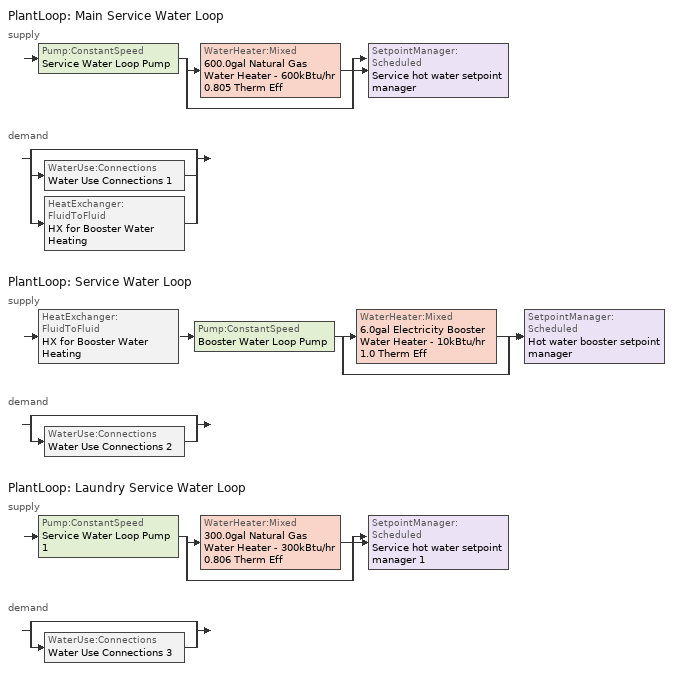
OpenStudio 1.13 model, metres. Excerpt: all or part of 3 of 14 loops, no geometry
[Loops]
PlantLoop 'Main Service Water Loop'
 supply: Pump:ConstantSpeed 'Service Water Loop Pump' > split
  | WaterHeater:Mixed '600.0gal Natural Gas Water Heater - 600kBtu/hr 0.805 Therm Eff'
  | bypass
  join > SetpointManager:Scheduled 'Service hot water setpoint manager'
 demand: split
  | bypass
  | WaterUse:Connections 'Water Use Connections 1'
  | HeatExchanger:FluidToFluid 'HX for Booster Water Heating'
PlantLoop 'Service Water Loop'
 supply: HeatExchanger:FluidToFluid 'HX for Booster Water Heating' > Pump:ConstantSpeed 'Booster Water Loop Pump' > split
  | WaterHeater:Mixed '6.0gal Electricity Booster Water Heater - 10kBtu/hr 1.0 Therm Eff'
  | bypass
  join > SetpointManager:Scheduled 'Hot water booster setpoint manager'
 demand: split
  | bypass
  | WaterUse:Connections 'Water Use Connections 2'
PlantLoop 'Laundry Service Water Loop'
 supply: Pump:ConstantSpeed 'Service Water Loop Pump 1' > split
  | WaterHeater:Mixed '300.0gal Natural Gas Water Heater - 300kBtu/hr 0.806 Therm Eff'
  | bypass
  join > SetpointManager:Scheduled 'Service hot water setpoint manager 1'
 demand: split
  | bypass
  | WaterUse:Connections 'Water Use Connections 3'
[PlantLoop] Plant Loop Volume {m3}=Autocalculate; Load Distribution Scheme=Optimal
Name | Maximum Loop Temperature {C} | Minimum Loop Temperature {C}
Main Service Water Loop; Laundry Service Water Loop | 60 | 10
Service Water Loop
[Sizing:Plant] Loop Type=Heating; Loop Design Temperature Difference {deltaC}=5; Sizing Option=NonCoincident; Zone Timesteps in Averaging Window=1; Coincident Sizing Factor Mode=None
Name | Design Loop Exit Temperature {C}
Main Service Water Loop; Laundry Service Water Loop | 60
Service Water Loop | 82.2222
[SetpointManager:Scheduled] Control Variable=Temperature
Name | Schedule
Service hot water setpoint manager | Service Water Loop Temp - 140F
Hot water booster setpoint manager | Service Water Booster Temp - 180.00000000000006F
Service hot water setpoint manager 1 | Service Water Loop Temp - 140F 1
[Pump:ConstantSpeed] Rated Flow Rate {m3/s}=autosize; Rated Power Consumption {W}=autosize; Fraction of Motor Inefficiencies to Fluid Stream=0; Pump Control Type=Intermittent
Name | Rated Pump Head {Pa} | Motor Efficiency
Service Water Loop Pump | 29891 | 0.855
Booster Water Loop Pump | 0 | 1
Service Water Loop Pump 1 | 0.001 | 0.855
[WaterHeater:Mixed] Deadband Temperature Difference {deltaC}=2; Maximum Temperature Limit {C}=82.2222; Heater Control Type=Cycle; Off Cycle Parasitic Heat Fraction to Tank=0.8; On Cycle Parasitic Heat Fraction to Tank=0; Ambient Temperature Indicator=Schedule; Use Side Effectiveness=1; Source Side Effectiveness=1; Use Side Design Flow Rate {m3/s}=autosize; Source Side Design Flow Rate {m3/s}=autosize; Indirect Water Heating Recovery Time {hr}=1.5
Name | Tank Volume {m3} | Setpoint Temperature Schedule | Heater Maximum Capacity {W} | Heater Fuel Type | Heater Thermal Efficiency | Off Cycle Parasitic Fuel Consumption Rate {W} | Off Cycle Parasitic Fuel Type | On Cycle Parasitic Fuel Consumption Rate {W} | On Cycle Parasitic Fuel Type | Ambient Temperature Schedule | Off Cycle Loss Coefficient to Ambient Temperature {W/K} | On Cycle Loss Coefficient to Ambient Temperature {W/K}
600.0gal Natural Gas Water Heater - 600kBtu/hr 0.805 Therm Eff | 2.27125 | Service Water Loop Temp - 140F | 175843 | NaturalGas | 0.804593 | 2937.74 | NaturalGas | 2937.74 | NaturalGas | Water Heater Ambient Temp Schedule - 70F | 20.7661 | 20.7661
6.0gal Electricity Booster Water Heater - 10kBtu/hr 1.0 Therm Eff | 0.0227125 | Service Water Booster Temp - 180.00000000000006F | 2999.88 | Electricity | 1 | 0 | Electricity | 0 | Electricity | Water Heater Ambient Temp Schedule - 70F 1 | 0.527431 | 0.527431
300.0gal Natural Gas Water Heater - 300kBtu/hr 0.806 Therm Eff | 1.13562 | Service Water Loop Temp - 140F 1 | 87921.3 | NaturalGas | 0.806081 | 0 | NaturalGas | 0 | NaturalGas | Water Heater Ambient Temp Schedule - 70F 2 | 13.7474 | 13.7474
[WaterUse:Connections]
Name | Water Use Equipment Name 1
Water Use Connections 1 | Main Service Water Use 7.63gal/min
Water Use Connections 2 | Booster Water Fixture - 23.7 gal/min at 27.901234567901326F
Water Use Connections 3 | Laundry Service Water Use 2.8gal/min
[WaterUse:Equipment:Definition]
Name | Peak Flow Rate {m3/s} | Target Temperature Schedule | Sensible Fraction Schedule | Latent Fraction Schedule
Main Service Water Use Def 7.63gal/min | 0.000481378 | Mixed Water At Faucet Temp - 140F | Fraction Sensible - 0.2 | Fraction Latent - 0.05
Water Fixture Def - 23.7 gal/min | 0.00149524 | Schedule Ruleset 5
Laundry Service Water Use Def 2.8gal/min | 0.000176653 | Mixed Water At Faucet Temp - 180F | Fraction Sensible - 0.2 1 | Fraction Latent - 0.05 1
[WaterUse:Equipment]
Name | Water Use Equipment Definition | Flow Rate Fraction Schedule
Main Service Water Use 7.63gal/min | Main Service Water Use Def 7.63gal/min | Hospital BLDG_SWH_SCH
Booster Water Fixture - 23.7 gal/min at 27.901234567901326F | Water Fixture Def - 23.7 gal/min | Hospital BLDG_SWH_SCH
Laundry Service Water Use 2.8gal/min | Laundry Service Water Use Def 2.8gal/min | Hospital LAUNDRY_SWH_SCH
[HeatExchanger:FluidToFluid]
HX for Booster Water Heating: Loop Demand Side Design Flow Rate {m3/s}=autosize; Loop Supply Side Design Flow Rate {m3/s}=autosize; Heat Exchange Model Type=Ideal; Heat Exchanger U-Factor Times Area Value {W/K}=autosize; Control Type=UncontrolledOn; Minimum Temperature Difference to Activate Heat Exchanger {deltaC}=0.01; Heat Transfer Metering End Use Type=LoopToLoop; Component Override Cooling Control Temperature Mode=Loop; Sizing Factor=1; Operation Minimum Temperature Limit {C}=0; Operation Maximum Temperature Limit {C}=100
[Schedule:Ruleset]
Service Water Loop Temp - 140F: Default Day Schedule=Service Water Loop Temp - 140F Default
Water Heater Ambient Temp Schedule - 70F: Default Day Schedule=Water Heater Ambient Temp Schedule - 70F Default
Fraction Sensible - 0.2: Default Day Schedule=Schedule Day 55
Fraction Latent - 0.05: Default Day Schedule=Schedule Day 56
Mixed Water At Faucet Temp - 140F: Default Day Schedule=Schedule Day 57
Hospital BLDG_SWH_SCH: Default Day Schedule=Hospital BLDG_SWH_SCH Default; Summer Design Day Schedule=Hospital BLDG_SWH_SCH Summer Design Day; Winter Design Day Schedule=Hospital BLDG_SWH_SCH Winter Design Day
Service Water Booster Temp - 180.00000000000006F: Default Day Schedule=Service Water Booster Temp - 180.00000000000006F Default
Water Heater Ambient Temp Schedule - 70F 1: Default Day Schedule=Water Heater Ambient Temp Schedule - 70F Default 1
Schedule Ruleset 5: Default Day Schedule=Schedule Day 62
Service Water Loop Temp - 140F 1: Default Day Schedule=Service Water Loop Temp - 140F Default 1
Water Heater Ambient Temp Schedule - 70F 2: Default Day Schedule=Water Heater Ambient Temp Schedule - 70F Default 2
Fraction Sensible - 0.2 1: Default Day Schedule=Schedule Day 65
Fraction Latent - 0.05 1: Default Day Schedule=Schedule Day 66
Mixed Water At Faucet Temp - 180F: Default Day Schedule=Schedule Day 67
Hospital LAUNDRY_SWH_SCH: Default Day Schedule=Hospital LAUNDRY_SWH_SCH Default; Summer Design Day Schedule=Hospital LAUNDRY_SWH_SCH Summer Design Day; Winter Design Day Schedule=Hospital LAUNDRY_SWH_SCH Winter Design Day
[Schedule:Day]
Service Water Loop Temp - 140F Default; Schedule Day 57; Service Water Loop Temp - 140F Default 1: 24, 0, 60
Water Heater Ambient Temp Schedule - 70F Default; Water Heater Ambient Temp Schedule - 70F Default 1; Water Heater Ambient Temp Schedule - 70F Default 2: 24, 0, 21.1111
Schedule Day 55; Schedule Day 65: 24, 0, 0.2
Schedule Day 56; Schedule Day 66: 24, 0, 0.05
Hospital BLDG_SWH_SCH Default: 8, 0, 0, 16, 0, 0.01, 24, 0, 0
Hospital BLDG_SWH_SCH Summer Design Day; Hospital BLDG_SWH_SCH SmrDsn|Wkdy Day: 7, 0, 0, 8, 0, 0.17, 9, 0, 0.58, 10, 0, 0.66, 11, 0, 0.78, 12, 0, 0.82, 13, 0, 0.71, 14, 0, 0.82, 15, 0, 0.78, 16, 0, 0.74, 17, 0, 0.63, 18, 0, 0.41, 21, 0, 0.18, 22, 0, 0.1, 24, 0, 0
Hospital BLDG_SWH_SCH Winter Design Day; Hospital BLDG_SWH_SCH WntrDsn|Sat Day: 7, 0, 0, 8, 0, 0.01, 9, 0, 0.2, 10, 0, 0.28, 12, 0, 0.3, 14, 0, 0.24, 17, 0, 0.23, 19, 0, 0.1, 24, 0, 0
Service Water Booster Temp - 180.00000000000006F Default; Schedule Day 67: 24, 0, 82.2222
Schedule Day 62: 24, 0, -2.27709
Hospital LAUNDRY_SWH_SCH Default; Hospital LAUNDRY_SWH_SCH Winter Design Day; Hospital LAUNDRY_SWH_SCH Summer Design Day: 8, 0, 0, 15, 0, 1, 24, 0, 0
[Schedule:Rule] Schedule Ruleset=Hospital BLDG_SWH_SCH; Date Specification Type=DateRange; Start Month=1; Start Day=1; End Month=12; End Day=31
Name | Rule Order | Day Schedule | Apply Monday | Apply Tuesday | Apply Wednesday | Apply Thursday | Apply Friday | Apply Saturday
Schedule Rule 33 | 1 | Hospital BLDG_SWH_SCH SmrDsn|Wkdy Day | Yes | Yes | Yes | Yes | Yes
Schedule Rule 34 | 0 | Hospital BLDG_SWH_SCH WntrDsn|Sat Day |  |  |  |  |  | Yes
